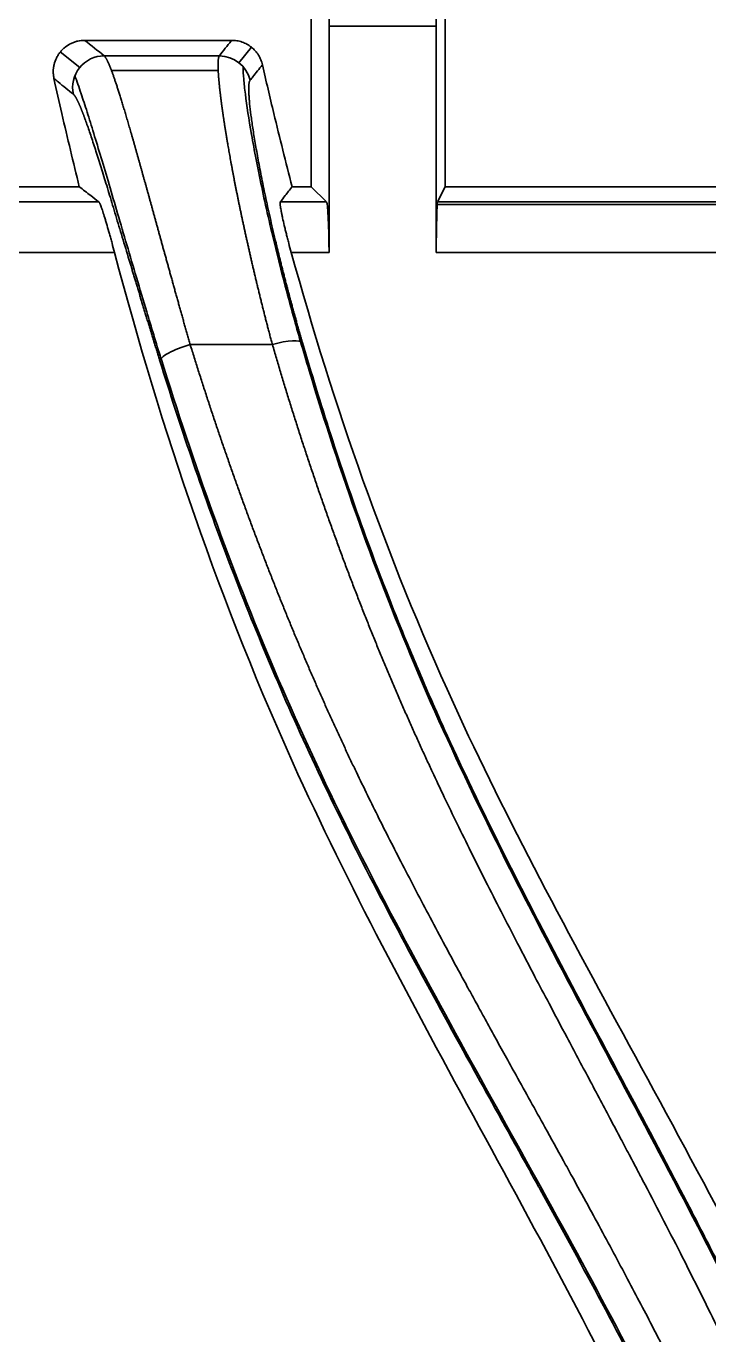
# Model space of a CAD drawing. Header units: millimetres. Extents: x 158 to 1533, y 732 to 1642.
# Drawn here: x 458.72 to 469.58, y 1030.13 to 1050.97 of the extents above; entities that cross this region are included whole.
import ezdxf

# ---------------------------------------------------------------- set-up
doc = ezdxf.new("R2010")
doc.units = ezdxf.units.MM
doc.layers.add('1', color=7, linetype='Continuous', true_color=0xffffff)

msp = doc.modelspace()

# ---------------------------------------------------------------- linework, layer by layer
at = {"layer": '1', "color": 7, "linetype": 'Continuous', "lineweight": 35}
for p, q in [((463.254, 1048.416), (463.254, 1053.354)), ((465.389, 1053.354), (465.389, 1048.416)), ((463.538, 1050.972), (465.246, 1050.972)), ((463.538, 1050.972), (463.538, 1047.369)), ((465.246, 1050.972), (465.246, 1047.369)), ((459.65, 1050.746), (461.989, 1050.746)), ((459.26, 1050.561), (459.569, 1050.312)), ((461.792, 1050.499), (459.959, 1050.499)), ((462.105, 1050.389), (462.303, 1050.636)), ((460.075, 1050.266), (461.774, 1050.266)), ((454.474, 1048.416), (459.562, 1048.416)), ((462.95, 1048.416), (463.254, 1048.416)), ((463.498, 1048.172), (463.254, 1048.416)), ((465.266, 1048.172), (465.389, 1048.416)), ((465.389, 1048.416), (478.451, 1048.416)), ((454.313, 1048.172), (459.875, 1048.172)), ((462.761, 1048.172), (463.498, 1048.172)), ((465.266, 1048.172), (473.386, 1048.172)), ((473.232, 1048.132), (465.261, 1048.132)), ((460.124, 1047.369), (456.461, 1047.369)), ((463.538, 1047.369), (462.937, 1047.369)), ((472.988, 1047.369), (465.246, 1047.369)), ((462.636, 1045.902), (461.327, 1045.902))]:
    msp.add_line(p, q, dxfattribs=at)
for centre, major_axis, ratio, start_param, end_param in [((463.38, 1050.972), (0, 3.015), 0.052408, 4.712389, 6.230825), ((465.325, 1050.972), (0, 3.015), 0.026186, 0.05236, 1.570796), ((459.959, 1049.997), (0.314, 0.393), 0.996495, 0.675894, 2.465701), ((461.792, 1049.997), (-0.393, 0.313), 0.997766, 4.041752, 5.383024), ((463.496, 1047.369), (0, 0.804), 0.052408, 4.712389, 6.230825), ((465.267, 1047.369), (0, 0.804), 0.026186, 0.05236, 1.570796), ((461.327, 1045.784), (0.48, 0.149), 0.226242, 1.500662, 3.087882), ((462.636, 1045.784), (-0.482, -0.141), 0.227382, 3.195318, 4.646249)]:
    msp.add_ellipse(centre, major_axis=major_axis, ratio=ratio, start_param=start_param, end_param=end_param, dxfattribs=at)
for points, knots in [([(459.16, 1050.136), (459.156, 1050.154), (459.153, 1050.173), (459.149, 1050.21), (459.147, 1050.248), (459.149, 1050.285), (459.153, 1050.322), (459.157, 1050.341), (459.17, 1050.396), (459.182, 1050.431), (459.206, 1050.481), (459.216, 1050.497), (459.236, 1050.529), (459.258, 1050.56), (459.282, 1050.587), (459.309, 1050.614), (459.323, 1050.626), (459.367, 1050.661), (459.399, 1050.681), (459.449, 1050.705), (459.467, 1050.712), (459.502, 1050.725), (459.52, 1050.73), (459.575, 1050.742), (459.612, 1050.746), (459.65, 1050.746)], [0, 0, 0, 0, 0.0625, 0.0625, 0.125, 0.1875, 0.1875, 0.25, 0.25, 0.375, 0.375, 0.4375, 0.4375, 0.5, 0.5625, 0.5625, 0.625, 0.625, 0.75, 0.75, 0.8125, 0.8125, 0.875, 0.875, 1, 1, 1, 1]), ([(461.792, 1050.499), (461.855, 1050.579), (461.919, 1050.659), (461.985, 1050.741), (461.987, 1050.744), (461.989, 1050.746)], [0, 0, 0, 0, 0.969046, 0.969046, 1, 1, 1, 1]), ([(461.989, 1050.746), (462.017, 1050.746), (462.045, 1050.744), (462.101, 1050.735), (462.128, 1050.728), (462.181, 1050.709), (462.207, 1050.697), (462.256, 1050.67), (462.28, 1050.655), (462.324, 1050.619), (462.344, 1050.6), (462.382, 1050.558), (462.399, 1050.536), (462.429, 1050.488), (462.455, 1050.438), (462.472, 1050.384), (462.478, 1050.356)], [0, 0, 0, 0, 0.125, 0.125, 0.25, 0.25, 0.375, 0.375, 0.5, 0.5, 0.625, 0.625, 0.75, 0.75, 0.875, 1, 1, 1, 1]), ([(459.959, 1050.499), (459.96, 1050.498), (459.963, 1050.495), (459.968, 1050.49), (459.972, 1050.484), (459.977, 1050.477), (459.982, 1050.47), (459.988, 1050.461), (459.993, 1050.452), (459.999, 1050.442), (460.005, 1050.431), (460.011, 1050.419), (460.017, 1050.406), (460.023, 1050.392), (460.03, 1050.378), (460.036, 1050.362), (460.043, 1050.346), (460.05, 1050.329), (460.058, 1050.311), (460.065, 1050.292), (460.073, 1050.272), (460.081, 1050.252), (460.089, 1050.23), (460.097, 1050.208), (460.105, 1050.184), (460.114, 1050.16), (460.122, 1050.135), (460.131, 1050.109), (460.14, 1050.083), (460.149, 1050.055), (460.159, 1050.027), (460.168, 1049.997), (460.178, 1049.967), (460.188, 1049.936), (460.198, 1049.904), (460.209, 1049.872), (460.219, 1049.838), (460.23, 1049.804), (460.241, 1049.768), (460.252, 1049.732), (460.263, 1049.695), (460.274, 1049.658), (460.286, 1049.619), (460.297, 1049.58), (460.309, 1049.539), (460.322, 1049.498), (460.334, 1049.456), (460.346, 1049.414), (460.359, 1049.37), (460.372, 1049.326), (460.385, 1049.281), (460.398, 1049.235), (460.411, 1049.188), (460.425, 1049.141), (460.436, 1049.102), (460.445, 1049.071), (460.451, 1049.049), (460.457, 1049.028), (460.463, 1049.006), (460.469, 1048.983), (460.476, 1048.961), (460.482, 1048.939), (460.488, 1048.916), (460.495, 1048.893), (460.501, 1048.87), (460.508, 1048.847), (460.514, 1048.824), (460.521, 1048.8), (460.528, 1048.777), (460.534, 1048.753), (460.541, 1048.729), (460.548, 1048.705), (460.555, 1048.68), (460.561, 1048.656), (460.568, 1048.631), (460.575, 1048.606), (460.582, 1048.581), (460.589, 1048.556), (460.596, 1048.531), (460.603, 1048.505), (460.61, 1048.48), (460.618, 1048.454), (460.625, 1048.428), (460.632, 1048.402), (460.639, 1048.375), (460.647, 1048.349), (460.654, 1048.322), (460.662, 1048.295), (460.669, 1048.268), (460.677, 1048.241), (460.684, 1048.214), (460.692, 1048.187), (460.699, 1048.159), (460.707, 1048.131), (460.715, 1048.103), (460.723, 1048.075), (460.73, 1048.047), (460.738, 1048.019), (460.746, 1047.99), (460.754, 1047.961), (460.762, 1047.932), (460.77, 1047.903), (460.778, 1047.874), (460.786, 1047.845), (460.794, 1047.815), (460.802, 1047.786), (460.811, 1047.756), (460.819, 1047.726), (460.827, 1047.696), (460.836, 1047.666), (460.844, 1047.635), (460.852, 1047.605), (460.861, 1047.574), (460.869, 1047.543), (460.878, 1047.512), (460.887, 1047.481), (460.895, 1047.449), (460.904, 1047.418), (460.913, 1047.386), (460.921, 1047.355), (460.93, 1047.323), (460.939, 1047.291), (460.948, 1047.259), (460.957, 1047.226), (460.966, 1047.194), (460.975, 1047.161), (460.984, 1047.128), (460.993, 1047.096), (461.002, 1047.063), (461.011, 1047.029), (461.021, 1046.996), (461.03, 1046.963), (461.039, 1046.929), (461.049, 1046.896), (461.058, 1046.862), (461.067, 1046.828), (461.077, 1046.794), (461.086, 1046.759), (461.096, 1046.725), (461.106, 1046.691), (461.115, 1046.656), (461.125, 1046.621), (461.135, 1046.587), (461.144, 1046.552), (461.154, 1046.516), (461.164, 1046.481), (461.174, 1046.446), (461.184, 1046.41), (461.194, 1046.375), (461.204, 1046.339), (461.214, 1046.303), (461.224, 1046.268), (461.234, 1046.231), (461.244, 1046.195), (461.255, 1046.159), (461.265, 1046.123), (461.275, 1046.086), (461.286, 1046.05), (461.296, 1046.013), (461.306, 1045.976), (461.317, 1045.939), (461.324, 1045.915), (461.327, 1045.902)], [0, 0, 0, 0, 0.009142, 0.018296, 0.02746, 0.036635, 0.045822, 0.055019, 0.064228, 0.073447, 0.082678, 0.091921, 0.101174, 0.11044, 0.119716, 0.129004, 0.138304, 0.147615, 0.156938, 0.166273, 0.175619, 0.184977, 0.194347, 0.203729, 0.213123, 0.222529, 0.231947, 0.241378, 0.25082, 0.260274, 0.269741, 0.27922, 0.288712, 0.298216, 0.307732, 0.317261, 0.326803, 0.336357, 0.345923, 0.355503, 0.365095, 0.3747, 0.384318, 0.393948, 0.403592, 0.413248, 0.422918, 0.432601, 0.442296, 0.452005, 0.461727, 0.471463, 0.481211, 0.490973, 0.500749, 0.505052, 0.509363, 0.51368, 0.518003, 0.522334, 0.526671, 0.531015, 0.535365, 0.539723, 0.544087, 0.548457, 0.552835, 0.557219, 0.56161, 0.566008, 0.570413, 0.574824, 0.579243, 0.583667, 0.588099, 0.592538, 0.596983, 0.601435, 0.605894, 0.61036, 0.614832, 0.619311, 0.623797, 0.62829, 0.63279, 0.637297, 0.64181, 0.64633, 0.650857, 0.655391, 0.659932, 0.664479, 0.669034, 0.673595, 0.678163, 0.682738, 0.68732, 0.691908, 0.696504, 0.701106, 0.705716, 0.710332, 0.714955, 0.719585, 0.724222, 0.728865, 0.733516, 0.738173, 0.742838, 0.747509, 0.752187, 0.756872, 0.761564, 0.766263, 0.770969, 0.775682, 0.780401, 0.785128, 0.789861, 0.794602, 0.799349, 0.804104, 0.808865, 0.813633, 0.818408, 0.82319, 0.827979, 0.832775, 0.837578, 0.842388, 0.847205, 0.852029, 0.85686, 0.861698, 0.866543, 0.871395, 0.876253, 0.881119, 0.885992, 0.890872, 0.895758, 0.900652, 0.905553, 0.91046, 0.915375, 0.920297, 0.925226, 0.930161, 0.935104, 0.940054, 0.945011, 0.949975, 0.954946, 0.959923, 0.964908, 0.9699, 0.974899, 0.979905, 0.984918, 0.989939, 0.994966, 1, 1, 1, 1]), ([(462.636, 1045.902), (462.63, 1045.926), (462.617, 1045.974), (462.598, 1046.045), (462.58, 1046.115), (462.561, 1046.186), (462.543, 1046.256), (462.525, 1046.326), (462.508, 1046.395), (462.49, 1046.464), (462.473, 1046.533), (462.456, 1046.602), (462.439, 1046.67), (462.423, 1046.738), (462.406, 1046.805), (462.39, 1046.872), (462.374, 1046.939), (462.358, 1047.005), (462.343, 1047.071), (462.327, 1047.136), (462.312, 1047.201), (462.297, 1047.266), (462.283, 1047.33), (462.268, 1047.394), (462.254, 1047.457), (462.24, 1047.52), (462.226, 1047.582), (462.212, 1047.644), (462.199, 1047.705), (462.186, 1047.766), (462.173, 1047.826), (462.16, 1047.886), (462.147, 1047.945), (462.135, 1048.004), (462.123, 1048.062), (462.111, 1048.119), (462.099, 1048.176), (462.088, 1048.233), (462.076, 1048.289), (462.065, 1048.344), (462.054, 1048.399), (462.044, 1048.453), (462.033, 1048.506), (462.023, 1048.559), (462.013, 1048.612), (462.003, 1048.663), (461.994, 1048.715), (461.984, 1048.765), (461.975, 1048.815), (461.966, 1048.864), (461.958, 1048.913), (461.949, 1048.961), (461.941, 1049.008), (461.933, 1049.054), (461.926, 1049.093), (461.921, 1049.123), (461.917, 1049.146), (461.913, 1049.168), (461.91, 1049.191), (461.906, 1049.213), (461.902, 1049.235), (461.899, 1049.257), (461.895, 1049.278), (461.892, 1049.3), (461.888, 1049.321), (461.885, 1049.342), (461.882, 1049.363), (461.878, 1049.384), (461.875, 1049.405), (461.872, 1049.426), (461.869, 1049.446), (461.866, 1049.466), (461.863, 1049.486), (461.86, 1049.506), (461.857, 1049.526), (461.854, 1049.545), (461.851, 1049.565), (461.848, 1049.584), (461.846, 1049.603), (461.843, 1049.622), (461.84, 1049.641), (461.838, 1049.659), (461.835, 1049.677), (461.833, 1049.695), (461.83, 1049.713), (461.828, 1049.731), (461.826, 1049.749), (461.823, 1049.766), (461.821, 1049.783), (461.819, 1049.8), (461.817, 1049.817), (461.815, 1049.834), (461.813, 1049.851), (461.811, 1049.867), (461.809, 1049.883), (461.807, 1049.899), (461.805, 1049.915), (461.803, 1049.93), (461.801, 1049.946), (461.8, 1049.961), (461.798, 1049.976), (461.796, 1049.99), (461.795, 1050.005), (461.793, 1050.019), (461.792, 1050.034), (461.791, 1050.048), (461.789, 1050.061), (461.788, 1050.075), (461.787, 1050.088), (461.786, 1050.102), (461.784, 1050.115), (461.783, 1050.127), (461.782, 1050.14), (461.781, 1050.153), (461.78, 1050.165), (461.779, 1050.177), (461.779, 1050.189), (461.778, 1050.2), (461.777, 1050.211), (461.776, 1050.223), (461.776, 1050.234), (461.775, 1050.244), (461.775, 1050.255), (461.774, 1050.265), (461.774, 1050.275), (461.773, 1050.285), (461.773, 1050.295), (461.773, 1050.305), (461.772, 1050.314), (461.772, 1050.323), (461.772, 1050.332), (461.772, 1050.341), (461.772, 1050.349), (461.772, 1050.357), (461.772, 1050.365), (461.772, 1050.373), (461.772, 1050.381), (461.772, 1050.388), (461.773, 1050.395), (461.773, 1050.402), (461.773, 1050.409), (461.774, 1050.415), (461.774, 1050.422), (461.775, 1050.428), (461.775, 1050.434), (461.776, 1050.439), (461.776, 1050.445), (461.777, 1050.45), (461.778, 1050.455), (461.779, 1050.46), (461.779, 1050.464), (461.78, 1050.468), (461.781, 1050.473), (461.782, 1050.476), (461.783, 1050.48), (461.784, 1050.483), (461.785, 1050.487), (461.787, 1050.49), (461.788, 1050.492), (461.789, 1050.495), (461.791, 1050.497), (461.791, 1050.498), (461.792, 1050.499)], [0, 0, 0, 0, 0.009737, 0.019461, 0.029172, 0.038871, 0.048558, 0.058232, 0.067894, 0.077544, 0.087181, 0.096807, 0.10642, 0.116022, 0.125611, 0.135189, 0.144756, 0.15431, 0.163853, 0.173384, 0.182904, 0.192413, 0.20191, 0.211396, 0.22087, 0.230334, 0.239786, 0.249228, 0.258659, 0.268078, 0.277487, 0.286886, 0.296273, 0.30565, 0.315017, 0.324373, 0.333719, 0.343055, 0.35238, 0.361695, 0.371001, 0.380296, 0.389581, 0.398857, 0.408122, 0.417378, 0.426625, 0.435862, 0.445089, 0.454307, 0.463516, 0.472716, 0.481906, 0.491088, 0.50026, 0.504859, 0.509459, 0.514061, 0.518663, 0.523267, 0.527871, 0.532477, 0.537083, 0.541691, 0.5463, 0.55091, 0.555521, 0.560133, 0.564746, 0.569361, 0.573977, 0.578593, 0.583211, 0.587831, 0.592451, 0.597072, 0.601695, 0.606319, 0.610944, 0.615571, 0.620198, 0.624827, 0.629458, 0.634089, 0.638722, 0.643356, 0.647991, 0.652628, 0.657266, 0.661905, 0.666546, 0.671188, 0.675831, 0.680476, 0.685122, 0.68977, 0.694418, 0.699069, 0.70372, 0.708374, 0.713028, 0.717684, 0.722341, 0.727, 0.731661, 0.736322, 0.740986, 0.74565, 0.750317, 0.754984, 0.759654, 0.764324, 0.768997, 0.773671, 0.778346, 0.783023, 0.787702, 0.792382, 0.797063, 0.801747, 0.806432, 0.811118, 0.815806, 0.820496, 0.825187, 0.829881, 0.834575, 0.839272, 0.84397, 0.848669, 0.853371, 0.858074, 0.862779, 0.867485, 0.872194, 0.876904, 0.881615, 0.886329, 0.891044, 0.895761, 0.90048, 0.9052, 0.909923, 0.914647, 0.919373, 0.924101, 0.92883, 0.933562, 0.938295, 0.94303, 0.947767, 0.952506, 0.957247, 0.96199, 0.966734, 0.971481, 0.976229, 0.980979, 0.985732, 0.990486, 0.995242, 1, 1, 1, 1]), ([(462.169, 1050.327), (462.169, 1050.323), (462.169, 1050.318), (462.171, 1050.262), (462.174, 1050.201), (462.186, 1050.058), (462.195, 1049.977), (462.229, 1049.708), (462.261, 1049.494), (462.326, 1049.122), (462.35, 1048.988), (462.404, 1048.71), (462.434, 1048.564), (462.498, 1048.261), (462.532, 1048.103), (462.607, 1047.776), (462.647, 1047.605), (462.775, 1047.082), (462.869, 1046.72), (463.009, 1046.216), (463.046, 1046.084), (463.085, 1045.951)], [0, 0, 0, 0, 0.00894, 0.00894, 0.101578, 0.101578, 0.194215, 0.194215, 0.37949, 0.37949, 0.472127, 0.472127, 0.564764, 0.564764, 0.657402, 0.657402, 0.750039, 0.750039, 0.935314, 0.935314, 1, 1, 1, 1]), ([(462.478, 1050.356), (462.426, 1050.292), (462.374, 1050.227), (462.309, 1050.145), (462.295, 1050.128), (462.281, 1050.11)], [0, 0, 0, 0, 0.787561, 0.787561, 1, 1, 1, 1]), ([(462.478, 1050.356), (462.537, 1050.098), (462.689, 1049.451), (462.85, 1048.805), (462.95, 1048.416)], [0, 0, 0, 0, 0.399485, 1, 1, 1, 1]), ([(459.16, 1050.136), (459.201, 1049.95), (459.331, 1049.376), (459.467, 1048.803), (459.562, 1048.416)], [0, 0, 0, 0, 0.323016, 1, 1, 1, 1]), ([(459.469, 1049.887), (459.388, 1049.952), (459.307, 1050.017), (459.204, 1050.101), (459.182, 1050.118), (459.16, 1050.136)], [0, 0, 0, 0, 0.787837, 0.787837, 1, 1, 1, 1]), ([(460.863, 1045.679), (460.785, 1045.931), (460.709, 1046.182), (460.525, 1046.794), (460.42, 1047.148), (460.219, 1047.829), (460.124, 1048.155), (459.949, 1048.748), (459.868, 1049.019), (459.756, 1049.385), (459.721, 1049.5), (459.654, 1049.71), (459.622, 1049.807), (459.556, 1050.003), (459.523, 1050.098), (459.492, 1050.179)], [0, 0, 0, 0, 0.125177, 0.125177, 0.31461, 0.31461, 0.504043, 0.504043, 0.693476, 0.693476, 0.788192, 0.788192, 0.882909, 0.882909, 1, 1, 1, 1]), ([(462.281, 1050.11), (462.28, 1050.109), (462.278, 1050.106), (462.275, 1050.101), (462.272, 1050.094), (462.27, 1050.087), (462.268, 1050.079), (462.266, 1050.07), (462.265, 1050.059), (462.263, 1050.048), (462.262, 1050.036), (462.261, 1050.023), (462.261, 1050.009), (462.26, 1049.994), (462.26, 1049.977), (462.26, 1049.96), (462.261, 1049.942), (462.261, 1049.923), (462.262, 1049.903), (462.263, 1049.882), (462.265, 1049.86), (462.266, 1049.838), (462.268, 1049.814), (462.27, 1049.789), (462.272, 1049.763), (462.279, 1049.692), (462.294, 1049.563), (462.323, 1049.353), (462.362, 1049.113), (462.41, 1048.844), (462.466, 1048.548), (462.532, 1048.229), (462.608, 1047.886), (462.667, 1047.633), (462.702, 1047.487), (462.71, 1047.455), (462.717, 1047.422), (462.725, 1047.389), (462.733, 1047.357), (462.741, 1047.324), (462.75, 1047.291), (462.758, 1047.257), (462.766, 1047.224), (462.774, 1047.191), (462.783, 1047.158), (462.791, 1047.124), (462.8, 1047.091), (462.808, 1047.057), (462.817, 1047.023), (462.826, 1046.989), (462.834, 1046.955), (462.843, 1046.921), (462.852, 1046.887), (462.861, 1046.853), (462.87, 1046.818), (462.879, 1046.784), (462.888, 1046.75), (462.897, 1046.715), (462.907, 1046.68), (462.916, 1046.645), (462.925, 1046.61), (462.935, 1046.575), (462.944, 1046.54), (462.954, 1046.505), (462.963, 1046.47), (462.973, 1046.435), (462.983, 1046.399), (462.993, 1046.364), (463.003, 1046.328), (463.013, 1046.292), (463.023, 1046.256), (463.033, 1046.22), (463.043, 1046.184), (463.053, 1046.148), (463.063, 1046.112), (463.074, 1046.076), (463.084, 1046.039), (463.095, 1046.003), (463.105, 1045.966), (463.112, 1045.942), (463.116, 1045.93)], [0, 0, 0, 0, 0.010502, 0.020982, 0.031443, 0.041885, 0.052312, 0.062725, 0.073125, 0.083516, 0.093899, 0.104275, 0.114648, 0.125018, 0.135388, 0.145761, 0.156137, 0.166518, 0.176908, 0.187307, 0.197719, 0.208144, 0.218584, 0.229042, 0.23952, 0.250018, 0.312745, 0.374995, 0.437189, 0.499746, 0.562169, 0.624357, 0.686721, 0.749669, 0.755133, 0.760592, 0.766046, 0.771497, 0.776943, 0.782386, 0.787825, 0.793261, 0.798694, 0.804124, 0.809551, 0.814977, 0.820401, 0.825823, 0.831243, 0.836663, 0.842081, 0.847499, 0.852917, 0.858334, 0.863751, 0.869169, 0.874588, 0.880008, 0.885428, 0.890851, 0.896274, 0.9017, 0.907128, 0.912559, 0.917992, 0.923429, 0.928869, 0.934312, 0.939759, 0.94521, 0.950665, 0.956125, 0.96159, 0.96706, 0.972535, 0.978016, 0.983502, 0.988995, 0.994494, 1, 1, 1, 1]), ([(460.846, 1045.641), (460.839, 1045.665), (460.823, 1045.715), (460.801, 1045.788), (460.778, 1045.862), (460.756, 1045.935), (460.733, 1046.007), (460.711, 1046.079), (460.689, 1046.151), (460.667, 1046.222), (460.646, 1046.293), (460.624, 1046.364), (460.603, 1046.434), (460.581, 1046.504), (460.56, 1046.574), (460.539, 1046.643), (460.519, 1046.711), (460.498, 1046.78), (460.477, 1046.848), (460.457, 1046.915), (460.437, 1046.982), (460.417, 1047.049), (460.397, 1047.115), (460.377, 1047.181), (460.326, 1047.351), (460.246, 1047.616), (460.142, 1047.962), (460.044, 1048.285), (459.953, 1048.584), (459.867, 1048.858), (459.789, 1049.103), (459.717, 1049.318), (459.672, 1049.445), (459.648, 1049.51), (459.644, 1049.522), (459.639, 1049.534), (459.635, 1049.547), (459.63, 1049.559), (459.626, 1049.57), (459.621, 1049.582), (459.617, 1049.593), (459.613, 1049.604), (459.608, 1049.615), (459.604, 1049.626), (459.6, 1049.636), (459.596, 1049.647), (459.592, 1049.657), (459.588, 1049.667), (459.584, 1049.676), (459.58, 1049.686), (459.576, 1049.695), (459.572, 1049.704), (459.568, 1049.713), (459.565, 1049.721), (459.561, 1049.73), (459.557, 1049.738), (459.554, 1049.746), (459.55, 1049.754), (459.547, 1049.761), (459.543, 1049.769), (459.54, 1049.776), (459.536, 1049.783), (459.533, 1049.79), (459.53, 1049.796), (459.526, 1049.802), (459.523, 1049.808), (459.52, 1049.814), (459.517, 1049.82), (459.514, 1049.826), (459.511, 1049.831), (459.508, 1049.836), (459.505, 1049.841), (459.502, 1049.845), (459.499, 1049.85), (459.497, 1049.854), (459.494, 1049.858), (459.491, 1049.862), (459.489, 1049.865), (459.486, 1049.869), (459.484, 1049.872), (459.481, 1049.875), (459.479, 1049.878), (459.476, 1049.88), (459.474, 1049.883), (459.472, 1049.885), (459.47, 1049.886), (459.469, 1049.887)], [0, 0, 0, 0, 0.010999, 0.021973, 0.032926, 0.043858, 0.054771, 0.065669, 0.076551, 0.087421, 0.098281, 0.109131, 0.119975, 0.130814, 0.14165, 0.152485, 0.163321, 0.17416, 0.185003, 0.195854, 0.206713, 0.217583, 0.228466, 0.239362, 0.250276, 0.313092, 0.375277, 0.437212, 0.499283, 0.561812, 0.624021, 0.686322, 0.749129, 0.753943, 0.758751, 0.763553, 0.768349, 0.77314, 0.777924, 0.782704, 0.787478, 0.792247, 0.797012, 0.801772, 0.806527, 0.811278, 0.816025, 0.820768, 0.825508, 0.830244, 0.834976, 0.839706, 0.844433, 0.849156, 0.853877, 0.858596, 0.863313, 0.868027, 0.87274, 0.877451, 0.882161, 0.88687, 0.891577, 0.896284, 0.90099, 0.905695, 0.9104, 0.915105, 0.91981, 0.924516, 0.929222, 0.933928, 0.938636, 0.943345, 0.948054, 0.952766, 0.957478, 0.962193, 0.96691, 0.971629, 0.97635, 0.981074, 0.985801, 0.990531, 0.995264, 1, 1, 1, 1]), ([(459.875, 1048.172), (459.832, 1048.206), (459.727, 1048.287), (459.623, 1048.369), (459.562, 1048.416)], [0, 0, 0, 0, 0.418136, 1, 1, 1, 1]), ([(462.95, 1048.416), (462.913, 1048.369), (462.85, 1048.287), (462.788, 1048.206), (462.761, 1048.172)], [0, 0, 0, 0, 0.581794, 1, 1, 1, 1]), ([(459.875, 1048.172), (459.877, 1048.171), (459.879, 1048.168), (459.883, 1048.162), (459.884, 1048.16), (459.886, 1048.155), (459.888, 1048.152), (459.895, 1048.136), (459.902, 1048.119), (459.912, 1048.092), (459.914, 1048.086), (459.919, 1048.074), (459.921, 1048.067), (459.928, 1048.048), (459.932, 1048.034), (459.947, 1047.989), (459.958, 1047.955), (459.975, 1047.899), (459.981, 1047.88), (459.993, 1047.84), (459.999, 1047.819), (460.017, 1047.755), (460.03, 1047.711), (460.047, 1047.652), (460.05, 1047.64), (460.057, 1047.616), (460.06, 1047.604), (460.07, 1047.568), (460.077, 1047.543), (460.097, 1047.47), (460.11, 1047.42), (460.124, 1047.369)], [0, 0, 0, 0, 0.0625, 0.0625, 0.09375, 0.09375, 0.125, 0.125, 0.25, 0.25, 0.28125, 0.28125, 0.3125, 0.3125, 0.375, 0.375, 0.5, 0.5, 0.5625, 0.5625, 0.625, 0.625, 0.75, 0.75, 0.78125, 0.78125, 0.8125, 0.8125, 0.875, 0.875, 1, 1, 1, 1]), ([(462.937, 1047.369), (462.923, 1047.419), (462.909, 1047.469), (462.893, 1047.531), (462.89, 1047.543), (462.883, 1047.567), (462.88, 1047.58), (462.871, 1047.616), (462.859, 1047.663), (462.845, 1047.72), (462.837, 1047.754), (462.831, 1047.776), (462.829, 1047.787), (462.816, 1047.841), (462.807, 1047.881), (462.795, 1047.936), (462.791, 1047.954), (462.786, 1047.98), (462.784, 1047.988), (462.781, 1048.004), (462.78, 1048.012), (462.773, 1048.05), (462.768, 1048.076), (462.764, 1048.103), (462.763, 1048.108), (462.762, 1048.118), (462.761, 1048.122), (462.76, 1048.135), (462.759, 1048.143), (462.759, 1048.162), (462.759, 1048.169), (462.761, 1048.172)], [0, 0, 0, 0, 0.125, 0.125, 0.15625, 0.15625, 0.1875, 0.1875, 0.25, 0.3125, 0.34375, 0.34375, 0.375, 0.375, 0.5, 0.5, 0.5625, 0.5625, 0.59375, 0.59375, 0.625, 0.625, 0.75, 0.75, 0.78125, 0.78125, 0.8125, 0.8125, 0.875, 0.875, 1, 1, 1, 1]), ([(476.416, 989.829), (476.416, 994.528), (475.101, 1003.23), (473.024, 1016.093), (470.059, 1025.847), (466.031, 1033.262), (462.486, 1039.771), (460.873, 1044.536), (460.124, 1047.369)], [0, 0, 0, 0, 0.234763, 0.435969, 0.637175, 0.74438, 0.851584, 1, 1, 1, 1]), ([(462.937, 1047.369), (463.615, 1044.917), (465.101, 1040.659), (468.375, 1034.64), (472.574, 1026.92), (475.708, 1016.605), (477.776, 1003.674), (479.135, 994.798), (479.135, 989.829)], [0, 0, 0, 0, 0.137099, 0.245729, 0.354358, 0.558237, 0.762117, 1, 1, 1, 1]), ([(461.327, 1045.902), (461.349, 1045.833), (461.392, 1045.696), (461.457, 1045.49), (461.522, 1045.285), (461.589, 1045.081), (461.656, 1044.877), (461.723, 1044.674), (461.791, 1044.473), (461.86, 1044.271), (461.93, 1044.071), (462, 1043.871), (462.07, 1043.673), (462.142, 1043.475), (462.213, 1043.277), (462.286, 1043.081), (462.359, 1042.885), (462.433, 1042.69), (462.507, 1042.496), (462.582, 1042.303), (462.658, 1042.11), (462.734, 1041.918), (462.811, 1041.727), (462.888, 1041.537), (462.966, 1041.348), (463.045, 1041.159), (463.125, 1040.972), (463.204, 1040.784), (463.285, 1040.598), (463.366, 1040.413), (463.448, 1040.228), (463.531, 1040.044), (463.614, 1039.861), (463.697, 1039.679), (463.782, 1039.498), (463.866, 1039.317), (464.04, 1038.952), (464.317, 1038.385), (464.716, 1037.599), (465.157, 1036.758), (465.507, 1036.105), (465.753, 1035.653), (465.885, 1035.412), (466.027, 1035.153), (466.181, 1034.874), (466.344, 1034.578), (466.61, 1034.098), (466.92, 1033.539), (467.217, 1033.001), (467.445, 1032.588), (467.654, 1032.206), (467.894, 1031.765), (468.123, 1031.338), (468.343, 1030.924), (468.553, 1030.525), (468.754, 1030.139), (468.944, 1029.767), (469.116, 1029.426), (469.273, 1029.112), (469.415, 1028.822), (469.554, 1028.535), (469.69, 1028.251), (469.823, 1027.969), (469.952, 1027.691), (470.078, 1027.416), (470.2, 1027.143), (470.319, 1026.874), (470.435, 1026.607), (470.548, 1026.344), (470.72, 1025.933), (470.948, 1025.368), (471.23, 1024.643), (471.504, 1023.903), (471.772, 1023.15), (472.033, 1022.382), (472.286, 1021.601), (472.533, 1020.805), (472.773, 1019.995), (473.082, 1018.904), (473.451, 1017.502), (473.871, 1015.758), (474.277, 1013.914), (474.609, 1012.269), (474.882, 1010.833), (475.103, 1009.615), (475.285, 1008.567), (475.433, 1007.697), (475.548, 1007.012), (475.669, 1006.276), (475.797, 1005.491), (475.926, 1004.691), (476.05, 1003.915), (476.163, 1003.202), (476.265, 1002.555), (476.355, 1001.973), (476.435, 1001.457), (476.534, 1000.802), (476.651, 1000.002), (476.784, 999.053), (476.903, 998.154), (477.015, 997.247), (477.12, 996.325), (477.216, 995.381), (477.298, 994.467), (477.346, 993.829), (477.371, 993.46), (477.379, 993.349), (477.386, 993.238), (477.393, 993.127), (477.4, 993.017), (477.406, 992.907), (477.412, 992.797), (477.418, 992.688), (477.424, 992.578), (477.43, 992.469), (477.435, 992.36), (477.44, 992.252), (477.445, 992.144), (477.45, 992.036), (477.454, 991.928), (477.459, 991.821), (477.463, 991.713), (477.467, 991.606), (477.47, 991.5), (477.474, 991.393), (477.477, 991.287), (477.48, 991.181), (477.483, 991.076), (477.485, 990.971), (477.487, 990.865), (477.489, 990.761), (477.491, 990.656), (477.493, 990.552), (477.494, 990.448), (477.496, 990.344), (477.497, 990.241), (477.497, 990.137), (477.498, 990.034), (477.498, 989.932), (477.498, 989.863), (477.498, 989.829)], [0, 0, 0, 0, 0.003735, 0.007459, 0.011173, 0.014876, 0.018569, 0.022252, 0.025924, 0.029586, 0.033238, 0.03688, 0.040512, 0.044134, 0.047746, 0.051348, 0.054941, 0.058523, 0.062096, 0.06566, 0.069214, 0.072758, 0.076293, 0.079818, 0.083335, 0.086842, 0.090339, 0.093828, 0.097308, 0.100778, 0.10424, 0.107693, 0.111137, 0.114573, 0.118, 0.121418, 0.124828, 0.138743, 0.153812, 0.170036, 0.187417, 0.19173, 0.19641, 0.201457, 0.206871, 0.212652, 0.2188, 0.234881, 0.245345, 0.250191, 0.259022, 0.267565, 0.27582, 0.283787, 0.291467, 0.298859, 0.305963, 0.312781, 0.318347, 0.323841, 0.329266, 0.33462, 0.339904, 0.345119, 0.350263, 0.355338, 0.360343, 0.36528, 0.370147, 0.374945, 0.387976, 0.401182, 0.414564, 0.428127, 0.441871, 0.455801, 0.469918, 0.484224, 0.498722, 0.527517, 0.557855, 0.589749, 0.623209, 0.642899, 0.663778, 0.685845, 0.696708, 0.70842, 0.720981, 0.734391, 0.748651, 0.761925, 0.774079, 0.785111, 0.795023, 0.803814, 0.811484, 0.828475, 0.844601, 0.859864, 0.874262, 0.89073, 0.90668, 0.922115, 0.937035, 0.938913, 0.940786, 0.942654, 0.944517, 0.946376, 0.94823, 0.95008, 0.951925, 0.953765, 0.9556, 0.957431, 0.959257, 0.961079, 0.962896, 0.964708, 0.966516, 0.968319, 0.970118, 0.971912, 0.973702, 0.975487, 0.977267, 0.979043, 0.980814, 0.982581, 0.984343, 0.986101, 0.987854, 0.989602, 0.991346, 0.993086, 0.994821, 0.996552, 0.998278, 1, 1, 1, 1]), ([(478.052, 989.829), (478.052, 989.901), (478.052, 990.045), (478.05, 990.261), (478.048, 990.479), (478.045, 990.699), (478.04, 990.92), (478.035, 991.143), (478.028, 991.367), (478.021, 991.593), (478.013, 991.821), (478.004, 992.05), (477.993, 992.281), (477.982, 992.513), (477.97, 992.747), (477.957, 992.983), (477.943, 993.22), (477.928, 993.459), (477.912, 993.7), (477.895, 993.942), (477.876, 994.185), (477.857, 994.431), (477.838, 994.677), (477.817, 994.926), (477.795, 995.176), (477.772, 995.427), (477.748, 995.681), (477.723, 995.935), (477.697, 996.192), (477.671, 996.45), (477.643, 996.709), (477.614, 996.971), (477.579, 997.283), (477.536, 997.652), (477.484, 998.078), (477.429, 998.518), (477.371, 998.97), (477.309, 999.435), (477.244, 999.912), (477.176, 1000.402), (477.097, 1000.959), (476.998, 1001.632), (476.874, 1002.468), (476.724, 1003.46), (476.511, 1004.849), (476.264, 1006.45), (476.003, 1008.099), (475.776, 1009.477), (475.568, 1010.691), (475.362, 1011.851), (475.153, 1012.97), (474.939, 1014.064), (474.722, 1015.124), (474.5, 1016.15), (474.275, 1017.143), (474.046, 1018.101), (473.86, 1018.842), (473.72, 1019.376), (473.63, 1019.714), (473.539, 1020.049), (473.447, 1020.383), (473.354, 1020.714), (473.26, 1021.042), (473.165, 1021.368), (473.068, 1021.692), (472.971, 1022.014), (472.872, 1022.333), (472.773, 1022.65), (472.672, 1022.964), (472.571, 1023.276), (472.468, 1023.585), (472.364, 1023.893), (472.259, 1024.197), (472.153, 1024.5), (472.046, 1024.8), (471.938, 1025.098), (471.829, 1025.393), (471.719, 1025.686), (471.586, 1026.033), (471.427, 1026.438), (471.239, 1026.902), (471.042, 1027.373), (470.836, 1027.851), (470.622, 1028.336), (470.398, 1028.828), (470.086, 1029.5), (469.666, 1030.372), (469.12, 1031.463), (468.7, 1032.274), (468.426, 1032.796), (468.309, 1033.017), (468.175, 1033.271), (468.023, 1033.557), (467.854, 1033.877), (467.62, 1034.317), (467.347, 1034.831), (467.061, 1035.37), (466.798, 1035.869), (466.543, 1036.358), (466.282, 1036.865), (466.034, 1037.352), (465.801, 1037.819), (465.581, 1038.264), (465.375, 1038.689), (465.229, 1038.999), (465.136, 1039.199), (465.09, 1039.297), (465.045, 1039.395), (465.001, 1039.493), (464.956, 1039.591), (464.912, 1039.689), (464.867, 1039.788), (464.823, 1039.886), (464.78, 1039.985), (464.736, 1040.084), (464.693, 1040.183), (464.65, 1040.283), (464.607, 1040.382), (464.564, 1040.482), (464.522, 1040.582), (464.479, 1040.682), (464.437, 1040.782), (464.395, 1040.883), (464.354, 1040.983), (464.312, 1041.084), (464.271, 1041.185), (464.23, 1041.286), (464.189, 1041.387), (464.149, 1041.489), (464.109, 1041.59), (464.068, 1041.692), (464.028, 1041.794), (463.989, 1041.896), (463.949, 1041.998), (463.91, 1042.101), (463.871, 1042.204), (463.832, 1042.306), (463.793, 1042.409), (463.755, 1042.512), (463.717, 1042.616), (463.679, 1042.719), (463.641, 1042.823), (463.603, 1042.927), (463.566, 1043.031), (463.528, 1043.135), (463.492, 1043.239), (463.455, 1043.344), (463.418, 1043.448), (463.382, 1043.553), (463.346, 1043.658), (463.31, 1043.763), (463.274, 1043.869), (463.239, 1043.974), (463.203, 1044.08), (463.168, 1044.186), (463.133, 1044.292), (463.099, 1044.398), (463.064, 1044.504), (463.03, 1044.611), (462.996, 1044.718), (462.962, 1044.824), (462.929, 1044.931), (462.895, 1045.039), (462.862, 1045.146), (462.829, 1045.254), (462.796, 1045.361), (462.764, 1045.469), (462.732, 1045.577), (462.7, 1045.685), (462.668, 1045.794), (462.647, 1045.866), (462.636, 1045.902)], [0, 0, 0, 0, 0.003627, 0.00728, 0.010961, 0.014669, 0.018405, 0.022168, 0.025958, 0.029776, 0.033622, 0.037495, 0.041396, 0.045325, 0.049281, 0.053266, 0.057278, 0.061319, 0.065387, 0.069484, 0.073609, 0.077762, 0.081943, 0.086153, 0.090391, 0.094658, 0.098953, 0.103276, 0.107628, 0.112008, 0.116418, 0.120856, 0.125322, 0.132368, 0.139632, 0.147114, 0.154815, 0.162734, 0.170872, 0.179229, 0.187804, 0.199423, 0.213711, 0.230671, 0.250301, 0.285, 0.312881, 0.335079, 0.35595, 0.375494, 0.394949, 0.413859, 0.432225, 0.45005, 0.467334, 0.48408, 0.500291, 0.506275, 0.512224, 0.518141, 0.524024, 0.529874, 0.53569, 0.541474, 0.547225, 0.552943, 0.558629, 0.564282, 0.569903, 0.575492, 0.581049, 0.586574, 0.592067, 0.597529, 0.60296, 0.608359, 0.613728, 0.619066, 0.624373, 0.632748, 0.64129, 0.650002, 0.658884, 0.667936, 0.67716, 0.686557, 0.705904, 0.726754, 0.74911, 0.752744, 0.757016, 0.761926, 0.767474, 0.773661, 0.780485, 0.793081, 0.80354, 0.811864, 0.822078, 0.831872, 0.841245, 0.850196, 0.858728, 0.86684, 0.874532, 0.876381, 0.878231, 0.880083, 0.881936, 0.883791, 0.885647, 0.887505, 0.889364, 0.891224, 0.893086, 0.894949, 0.896814, 0.89868, 0.900548, 0.902417, 0.904288, 0.90616, 0.908034, 0.90991, 0.911787, 0.913665, 0.915545, 0.917427, 0.919311, 0.921195, 0.923082, 0.92497, 0.92686, 0.928752, 0.930645, 0.93254, 0.934437, 0.936335, 0.938235, 0.940137, 0.94204, 0.943945, 0.945852, 0.947761, 0.949672, 0.951584, 0.953498, 0.955414, 0.957332, 0.959251, 0.961172, 0.963096, 0.965021, 0.966948, 0.968876, 0.970807, 0.97274, 0.974674, 0.976611, 0.978549, 0.980489, 0.982431, 0.984375, 0.986322, 0.98827, 0.99022, 0.992172, 0.994126, 0.996082, 0.99804, 1, 1, 1, 1]), ([(463.085, 1045.951), (463.13, 1045.797), (463.175, 1045.643), (463.712, 1043.859), (464.285, 1042.246), (465.64, 1039.066), (466.431, 1037.5), (468.067, 1034.389), (468.912, 1032.84), (470.107, 1030.488), (470.493, 1029.699), (471.225, 1028.105), (471.568, 1027.3), (472.537, 1024.858), (473.101, 1023.199), (474.1, 1019.827), (474.536, 1018.116), (475.313, 1014.653), (475.655, 1012.898), (476.279, 1009.375), (476.561, 1007.61), (476.972, 1004.961), (477.108, 1004.078), (477.377, 1002.311), (477.509, 1001.428), (478.137, 997.006), (478.526, 993.458), (478.529, 989.862), (478.529, 989.845), (478.529, 989.829)], [0, 0, 0, 0, 0.008494, 0.008494, 0.098557, 0.098557, 0.18862, 0.18862, 0.278683, 0.278683, 0.323714, 0.323714, 0.368746, 0.368746, 0.458809, 0.458809, 0.548872, 0.548872, 0.638935, 0.638935, 0.728997, 0.728997, 0.774029, 0.774029, 0.81906, 0.81906, 0.999186, 0.999186, 1, 1, 1, 1]), ([(463.116, 1045.93), (463.256, 1045.449), (463.406, 1044.96), (463.728, 1043.966), (463.901, 1043.461), (464.272, 1042.434), (464.471, 1041.913), (464.793, 1041.118), (464.905, 1040.851), (465.135, 1040.313), (465.255, 1040.041), (465.626, 1039.221), (465.892, 1038.665), (466.452, 1037.531), (466.748, 1036.953), (467.365, 1035.77), (467.687, 1035.165), (468.349, 1033.922), (468.689, 1033.284), (469.033, 1032.628), (469.034, 1032.628), (469.034, 1032.627), (469.034, 1032.627), (469.035, 1032.625), (469.037, 1032.621), (469.042, 1032.613), (469.05, 1032.597), (469.067, 1032.565), (469.1, 1032.501), (469.167, 1032.374), (469.3, 1032.119), (469.413, 1031.901), (469.637, 1031.464), (469.785, 1031.174), (470.222, 1030.302), (470.504, 1029.723), (470.907, 1028.855), (471.039, 1028.566), (471.294, 1027.99), (471.418, 1027.702), (471.779, 1026.84), (472.234, 1025.695), (472.844, 1023.995), (473.389, 1022.318), (473.877, 1020.668), (474.168, 1019.588), (474.306, 1019.054), (474.306, 1019.053), (474.307, 1019.053), (474.307, 1019.052), (474.307, 1019.05), (474.308, 1019.046), (474.311, 1019.037), (474.315, 1019.021), (474.323, 1018.987), (474.341, 1018.921), (474.375, 1018.788), (474.442, 1018.522), (474.575, 1017.99), (474.684, 1017.533), (474.898, 1016.62), (475.034, 1016.01), (475.425, 1014.183), (475.661, 1012.965), (476.103, 1010.53), (476.308, 1009.313), (476.701, 1006.881), (476.888, 1005.666), (477.447, 1002.027), (477.818, 999.609), (478.233, 995.962), (478.348, 994.744), (478.508, 992.296), (478.554, 991.067), (478.554, 989.829)], [0, 0, 0, 0, 0.03125, 0.03125, 0.0625, 0.0625, 0.09375, 0.09375, 0.109375, 0.109375, 0.125, 0.125, 0.15625, 0.15625, 0.1875, 0.1875, 0.21875, 0.21875, 0.25, 0.25, 0.250015, 0.250015, 0.250031, 0.250061, 0.250122, 0.250244, 0.250488, 0.250977, 0.251953, 0.253906, 0.257813, 0.265625, 0.265625, 0.28125, 0.28125, 0.3125, 0.3125, 0.328125, 0.328125, 0.34375, 0.34375, 0.375, 0.40625, 0.4375, 0.46875, 0.5, 0.5, 0.500015, 0.500015, 0.500031, 0.500061, 0.500122, 0.500244, 0.500488, 0.500977, 0.501953, 0.503906, 0.507813, 0.515625, 0.53125, 0.53125, 0.5625, 0.5625, 0.625, 0.625, 0.6875, 0.6875, 0.75, 0.75, 0.875, 0.875, 0.9375, 0.9375, 1, 1, 1, 1]), ([(477.021, 989.829), (477.021, 989.906), (477.021, 989.982), (477.004, 993.626), (476.589, 997.148), (475.938, 1001.532), (475.802, 1002.408), (475.524, 1004.16), (475.383, 1005.035), (474.955, 1007.659), (474.658, 1009.407), (473.999, 1012.893), (473.637, 1014.632), (472.805, 1018.097), (472.332, 1019.827), (471.246, 1023.217), (470.632, 1024.881), (469.575, 1027.321), (469.199, 1028.124), (468.406, 1029.715), (467.991, 1030.502), (466.719, 1032.851), (465.835, 1034.401), (464.572, 1036.745), (464.162, 1037.529), (463.382, 1039.111), (463.014, 1039.91), (461.98, 1042.341), (461.385, 1043.999), (460.864, 1045.68)], [0, 0, 0, 0, 0.003867, 0.003867, 0.184865, 0.184865, 0.230114, 0.230114, 0.275364, 0.275364, 0.365863, 0.365863, 0.456362, 0.456362, 0.54686, 0.54686, 0.637359, 0.637359, 0.682609, 0.682609, 0.727858, 0.727858, 0.818357, 0.818357, 0.863607, 0.863607, 0.908856, 0.908856, 1, 1, 1, 1]), ([(476.997, 989.829), (476.997, 991.033), (476.95, 992.238), (476.786, 994.648), (476.669, 995.855), (476.384, 998.272), (476.217, 999.483), (475.946, 1001.305), (475.853, 1001.913), (475.662, 1003.131), (475.564, 1003.741), (475.27, 1005.575), (475.071, 1006.802), (474.651, 1009.258), (474.431, 1010.488), (473.956, 1012.945), (473.701, 1014.172), (473.142, 1016.616), (472.838, 1017.833), (472.502, 1019.043), (472.502, 1019.043), (472.502, 1019.044), (472.502, 1019.045), (472.501, 1019.046), (472.5, 1019.05), (472.498, 1019.058), (472.494, 1019.073), (472.486, 1019.102), (472.469, 1019.162), (472.435, 1019.282), (472.368, 1019.521), (472.23, 1020), (472.107, 1020.412), (471.855, 1021.238), (471.678, 1021.791), (471.118, 1023.455), (470.706, 1024.571), (470.013, 1026.25), (469.77, 1026.811), (469.385, 1027.653), (469.253, 1027.933), (468.983, 1028.495), (468.845, 1028.775), (468.421, 1029.619), (468.127, 1030.182), (467.523, 1031.312), (467.213, 1031.879), (466.898, 1032.45), (466.898, 1032.451), (466.897, 1032.452), (466.896, 1032.454), (466.894, 1032.458), (466.889, 1032.466), (466.88, 1032.483), (466.862, 1032.515), (466.826, 1032.581), (466.753, 1032.712), (466.609, 1032.973), (466.486, 1033.195), (466.239, 1033.638), (466.076, 1033.932), (465.591, 1034.808), (465.274, 1035.384), (464.66, 1036.524), (464.362, 1037.088), (463.794, 1038.204), (463.523, 1038.757), (463.014, 1039.853), (462.535, 1040.939), (461.9, 1042.538), (461.337, 1044.107), (461.004, 1045.133), (460.846, 1045.641)], [0, 0, 0, 0, 0.0625, 0.0625, 0.125, 0.125, 0.1875, 0.1875, 0.21875, 0.21875, 0.25, 0.25, 0.3125, 0.3125, 0.375, 0.375, 0.4375, 0.4375, 0.5, 0.5, 0.500015, 0.500015, 0.500031, 0.500061, 0.500122, 0.500244, 0.500488, 0.500977, 0.501953, 0.503906, 0.507813, 0.515625, 0.53125, 0.53125, 0.5625, 0.5625, 0.625, 0.625, 0.65625, 0.65625, 0.671875, 0.671875, 0.6875, 0.6875, 0.71875, 0.71875, 0.75, 0.75, 0.750031, 0.750031, 0.750061, 0.750122, 0.750244, 0.750488, 0.750977, 0.751953, 0.753906, 0.757813, 0.765625, 0.765625, 0.78125, 0.78125, 0.8125, 0.8125, 0.84375, 0.84375, 0.875, 0.875, 0.90625, 0.9375, 0.96875, 1, 1, 1, 1])]:
    msp.add_open_spline(points, degree=3, knots=knots, dxfattribs=at)
msp.add_open_spline([(459.65, 1050.746), (459.753, 1050.664), (459.856, 1050.582), (459.959, 1050.499)], degree=3, dxfattribs=at)

doc.saveas('drawing.dxf')
